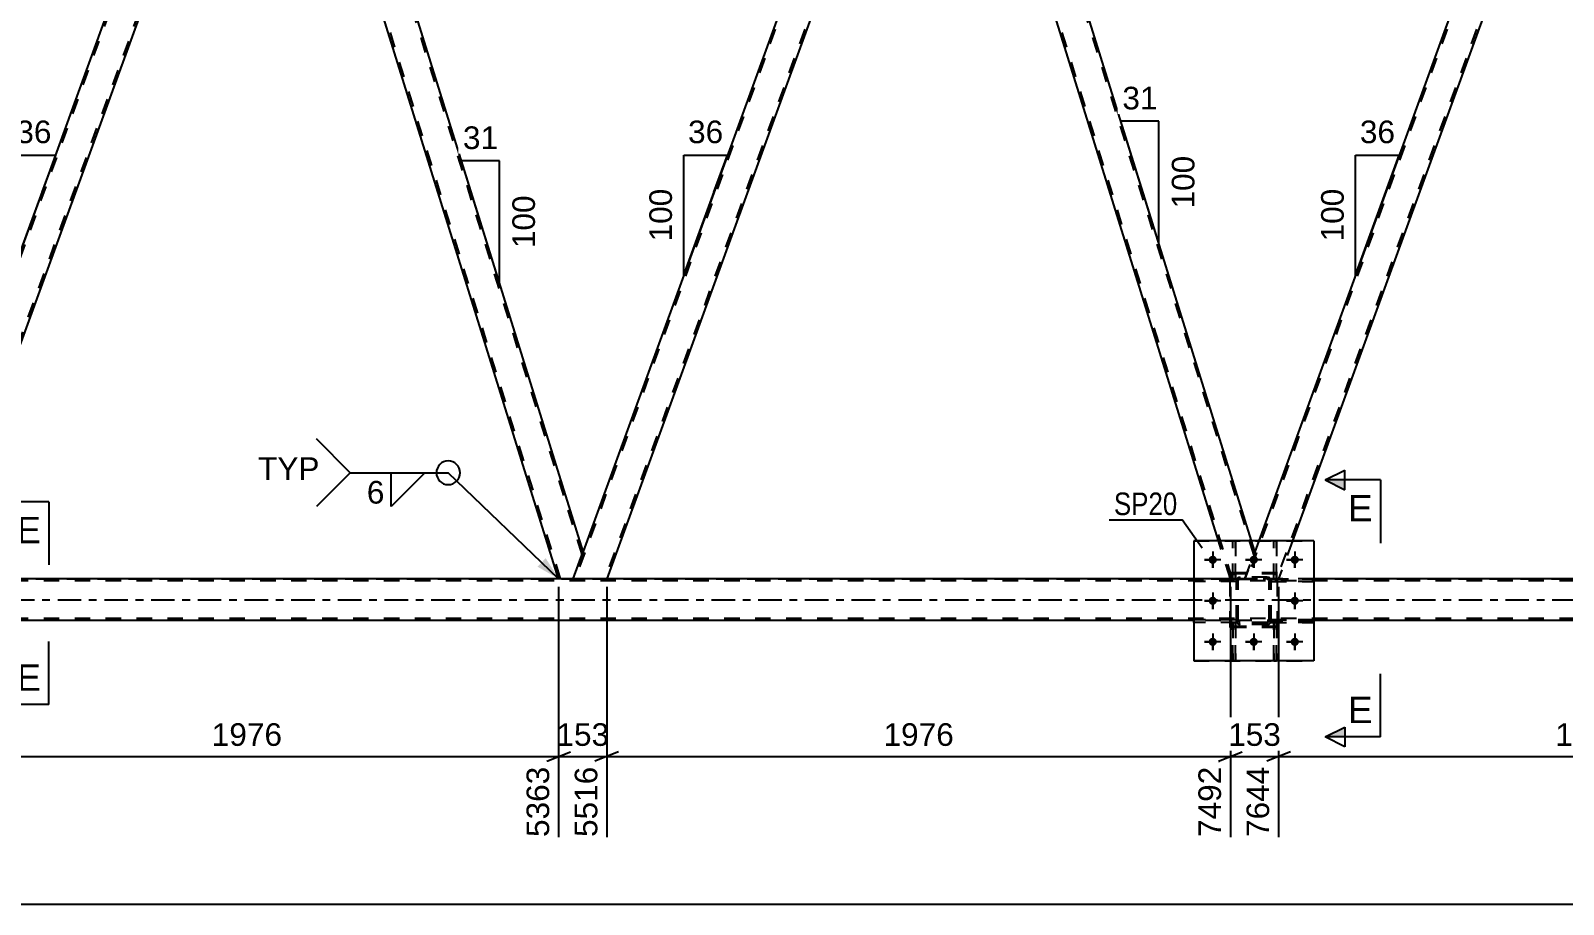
# Model space of a CAD drawing. Header units: millimetres. Extents: x -111 to 730, y -402 to 192.
# Drawn here: x 71.8 to 266, y -164.5 to -53.8 of the extents above; entities that cross this region are included whole.
import ezdxf

# ---------------------------------------------------------------- set-up
doc = ezdxf.new("R2010")
doc.units = ezdxf.units.MM
doc.linetypes.add('DXK_LINE_DOT2', pattern=[3.9198, 1.9599, -1.9599])
doc.linetypes.add('DXK_LINE_DOT3', pattern=[5.9187, 2.979, -0.9799, 0.9799, -0.9799])
doc.styles.add('Arial', font='ARIAL.TTF', dxfattribs={"height": 0.2})
doc.styles.add('Arial Narrow', font='ARIALN.TTF', dxfattribs={"height": 0.2})

# ---------------------------------------------------------------- blocks, each defined once
blk = doc.blocks.new('Part-200059755-5049 - 4566')
at = {"color": 7, "linetype": 'DXK_LINE_DOT2'}
for p, q in [((270.04, -2), (225.92, -123.22)), ((273.78, -2), (229.66, -123.22)), ((274.04, -2), (272.49, -6.25)), ((274, -2), (273.89, -2)), ((274.04, -2), (274, -2)), ((227.42, -118.4), (225.66, -123.22)), ((231.67, -118.4), (229.92, -123.22)), ((229.92, -123.22), (225.66, -123.22))]:
    blk.add_line(p, q, dxfattribs=at)
at = {"color": 2, "linetype": 'Continuous'}
for p, q in [((269.78, -2), (227.42, -118.4)), ((273.53, -2), (269.78, -2)), ((273.53, -2), (274.04, -2)), ((272.49, -6.25), (231.67, -118.4))]:
    blk.add_line(p, q, dxfattribs=at)
blk = doc.blocks.new('Part-200059755-4872 - 4566')
at = {"color": 7, "linetype": 'DXK_LINE_DOT2'}
for p, q in [((224.57, -123.23), (219.17, -123.23)), ((219.17, -123.55), (219.17, -123.23)), ((224.57, -123.55), (219.17, -123.55)), ((223.97, -123.55), (223.97, -123.23)), ((224.57, -123.23), (224.57, -123.55))]:
    blk.add_line(p, q, dxfattribs=at)
blk = doc.blocks.new('Part-200059755-4799 - 4566')
at = {"color": 7, "linetype": 'DXK_LINE_DOT2'}
for p, q in [((224.57, -128.43), (219.17, -128.43)), ((219.17, -128.75), (219.17, -128.43)), ((224.57, -128.75), (219.17, -128.75)), ((223.97, -128.75), (223.97, -128.43)), ((224.57, -128.43), (224.57, -128.75))]:
    blk.add_line(p, q, dxfattribs=at)
blk = doc.blocks.new('Part-200059755-4802 - 4566')
at = {"color": 2, "linetype": 'Continuous'}
for p, q in [((224.12, -118.4), (224.12, -118.39)), ((224.44, -118.39), (224.12, -118.39)), ((224.44, -118.4), (224.44, -118.39))]:
    blk.add_line(p, q, dxfattribs=at)
at = {"color": 7, "linetype": 'DXK_LINE_DOT2'}
for p, q in [((224.12, -123.24), (224.12, -118.4)), ((224.44, -123.24), (224.44, -118.4)), ((224.12, -122.64), (224.44, -122.64)), ((224.44, -123.24), (224.12, -123.24))]:
    blk.add_line(p, q, dxfattribs=at)
blk = doc.blocks.new('Part-200059755-4805 - 4566')
at = {"color": 2, "linetype": 'Continuous'}
for p, q in [((229.32, -118.4), (229.32, -118.39)), ((229.64, -118.39), (229.32, -118.39)), ((229.64, -118.4), (229.64, -118.39))]:
    blk.add_line(p, q, dxfattribs=at)
at = {"color": 7, "linetype": 'DXK_LINE_DOT2'}
for p, q in [((229.32, -123.24), (229.32, -118.4)), ((229.64, -123.24), (229.64, -118.4)), ((229.32, -122.64), (229.64, -122.64)), ((229.64, -123.24), (229.32, -123.24))]:
    blk.add_line(p, q, dxfattribs=at)
blk = doc.blocks.new('Part-200059755-4808 - 4566')
at = {"color": 7, "linetype": 'DXK_LINE_DOT2'}
for p, q in [((224.44, -128.76), (224.12, -128.76)), ((224.12, -128.76), (224.12, -133.59)), ((224.12, -129.36), (224.44, -129.36)), ((224.44, -133.59), (224.44, -128.76)), ((224.12, -133.59), (224.44, -133.59))]:
    blk.add_line(p, q, dxfattribs=at)
blk = doc.blocks.new('Part-200059755-4811 - 4566')
at = {"color": 7, "linetype": 'DXK_LINE_DOT2'}
for p, q in [((229.64, -128.76), (229.32, -128.76)), ((229.32, -128.76), (229.32, -133.59)), ((229.32, -129.36), (229.64, -129.36)), ((229.64, -133.59), (229.64, -128.76)), ((229.32, -133.59), (229.64, -133.59))]:
    blk.add_line(p, q, dxfattribs=at)
blk = doc.blocks.new('Part-200059755-4814 - 4566')
at = {"color": 7, "linetype": 'DXK_LINE_DOT2'}
for p, q in [((234.37, -123.23), (228.97, -123.23)), ((228.97, -123.23), (228.97, -123.55)), ((228.97, -123.55), (234.37, -123.55)), ((229.57, -123.55), (229.57, -123.23)), ((234.37, -123.55), (234.37, -123.23))]:
    blk.add_line(p, q, dxfattribs=at)
blk = doc.blocks.new('Part-200059755-4843 - 4566')
at = {"color": 7, "linetype": 'DXK_LINE_DOT2'}
for p, q in [((234.37, -128.43), (228.97, -128.43)), ((228.97, -128.43), (228.97, -128.75)), ((228.97, -128.75), (234.37, -128.75)), ((229.57, -128.75), (229.57, -128.43)), ((234.37, -128.75), (234.37, -128.43))]:
    blk.add_line(p, q, dxfattribs=at)
blk = doc.blocks.new('Part-200059755-4846 - 4566')
at = {"color": 7, "linetype": 'DXK_LINE_DOT2'}
for p, q in [((224.57, -123.23), (219.17, -123.23)), ((219.17, -123.23), (219.17, -123.55)), ((224.57, -123.55), (219.17, -123.55)), ((223.97, -123.55), (223.97, -123.23)), ((224.57, -123.55), (224.57, -123.23))]:
    blk.add_line(p, q, dxfattribs=at)
blk = doc.blocks.new('Part-200059755-4847 - 4566')
at = {"color": 7, "linetype": 'DXK_LINE_DOT2'}
for p, q in [((224.57, -128.43), (219.17, -128.43)), ((219.17, -128.43), (219.17, -128.75)), ((224.57, -128.75), (219.17, -128.75)), ((223.97, -128.75), (223.97, -128.43)), ((224.57, -128.75), (224.57, -128.43))]:
    blk.add_line(p, q, dxfattribs=at)
blk = doc.blocks.new('Part-200059755-4850 - 4566')
at = {"color": 7, "linetype": 'DXK_LINE_DOT2'}
for p, q in [((224.12, -123.24), (224.12, -118.39)), ((224.12, -118.39), (224.44, -118.39)), ((224.44, -118.39), (224.44, -123.24)), ((224.12, -122.64), (224.44, -122.64)), ((224.12, -123.2), (224.12, -123.24)), ((224.44, -123.24), (224.12, -123.24))]:
    blk.add_line(p, q, dxfattribs=at)
blk = doc.blocks.new('Part-200059755-4853 - 4566')
at = {"color": 7, "linetype": 'DXK_LINE_DOT2'}
for p, q in [((228.97, -123.55), (228.97, -123.23)), ((228.97, -123.23), (234.37, -123.23)), ((234.37, -123.55), (228.97, -123.55)), ((229.57, -123.55), (229.57, -123.23)), ((234.37, -123.23), (234.37, -123.55))]:
    blk.add_line(p, q, dxfattribs=at)
blk = doc.blocks.new('Part-200059755-4856 - 4566')
at = {"color": 7, "linetype": 'DXK_LINE_DOT2'}
for p, q in [((229.32, -123.24), (229.32, -118.39)), ((229.32, -118.39), (229.64, -118.39)), ((229.64, -118.39), (229.64, -123.24)), ((229.32, -122.64), (229.64, -122.64)), ((229.64, -123.24), (229.32, -123.24))]:
    blk.add_line(p, q, dxfattribs=at)
blk = doc.blocks.new('Bolt-200059755-4861 - 4566')
at = {"linetype": 'Continuous'}
for points in [[(222.09, -120.8, -1), (221.05, -120.8, -1)], [(227.29, -120.8, -1), (226.25, -120.8, -1)], [(232.49, -120.8, -1), (231.45, -120.8, -1)], [(222.09, -126, -1), (221.05, -126, -1)], [(232.49, -126, -1), (231.45, -126, -1)], [(222.09, -131.2, -1), (221.05, -131.2, -1)], [(227.29, -131.2, -1), (226.25, -131.2, -1)], [(232.49, -131.2, -1), (231.45, -131.2, -1)]]:
    blk.add_hatch(color=1, dxfattribs=at).paths.add_polyline_path(points)
at = {"color": 1, "linetype": 'Continuous'}
for p, q in [((221.57, -119.76), (221.57, -121.84)), ((226.77, -119.76), (226.77, -121.84)), ((231.97, -119.76), (231.97, -121.84)), ((222.61, -120.8), (220.53, -120.8)), ((227.81, -120.8), (225.73, -120.8)), ((233.01, -120.8), (230.93, -120.8)), ((222.61, -126), (220.53, -126)), ((221.57, -124.96), (221.57, -127.04)), ((233.01, -126), (230.93, -126)), ((231.97, -124.96), (231.97, -127.04)), ((222.61, -131.2), (220.53, -131.2)), ((221.57, -130.16), (221.57, -132.24)), ((227.81, -131.2), (225.73, -131.2)), ((226.77, -130.16), (226.77, -132.24)), ((233.01, -131.2), (230.93, -131.2)), ((231.97, -130.16), (231.97, -132.24))]:
    blk.add_line(p, q, dxfattribs=at)
blk = doc.blocks.new('Bolt-200059755-4862 - 4566')
at = {"color": 1, "linetype": 'Continuous'}
for p, q in [((221.57, -119.76), (221.57, -120.45)), ((226.77, -119.76), (226.77, -120.45)), ((231.97, -119.76), (231.97, -120.45)), ((220.53, -120.8), (221.22, -120.8)), ((221.57, -121.84), (221.57, -121.14)), ((222.61, -120.8), (221.91, -120.8)), ((225.73, -120.8), (226.42, -120.8)), ((226.77, -121.84), (226.77, -121.14)), ((227.81, -120.8), (227.11, -120.8)), ((230.93, -120.8), (231.62, -120.8)), ((231.97, -121.84), (231.97, -121.14)), ((233.01, -120.8), (232.31, -120.8)), ((220.53, -126), (221.22, -126)), ((221.57, -124.96), (221.57, -125.65)), ((222.61, -126), (221.91, -126)), ((230.93, -126), (231.62, -126)), ((231.97, -124.96), (231.97, -125.65)), ((233.01, -126), (232.31, -126)), ((221.57, -127.04), (221.57, -126.34)), ((231.97, -127.04), (231.97, -126.34)), ((220.53, -131.2), (221.22, -131.2)), ((221.57, -130.16), (221.57, -130.85)), ((221.57, -132.24), (221.57, -131.54)), ((222.61, -131.2), (221.91, -131.2)), ((225.73, -131.2), (226.42, -131.2)), ((226.77, -130.16), (226.77, -130.85)), ((226.77, -132.24), (226.77, -131.54)), ((227.81, -131.2), (227.11, -131.2)), ((230.93, -131.2), (231.62, -131.2)), ((231.97, -130.16), (231.97, -130.85)), ((231.97, -132.24), (231.97, -131.54)), ((233.01, -131.2), (232.31, -131.2))]:
    blk.add_line(p, q, dxfattribs=at)
blk = doc.blocks.new('Part-200059755-4869 - 4566')
at = {"color": 7, "linetype": 'DXK_LINE_DOT2'}
for p, q in [((228.97, -128.75), (228.97, -128.43)), ((228.97, -128.43), (234.37, -128.43)), ((234.37, -128.75), (228.97, -128.75)), ((229.57, -128.75), (229.57, -128.43)), ((234.37, -128.43), (234.37, -128.75))]:
    blk.add_line(p, q, dxfattribs=at)
blk = doc.blocks.new('Part-200059755-4935 - 4566')
at = {"color": 7, "linetype": 'DXK_LINE_DOT2'}
for p, q in [((635.92, -123.46), (-43.18, -123.46)), ((48.9, -123.22), (635.92, -123.22)), ((234.37, -123.22), (219.17, -123.22)), ((635.92, -128.26), (-43.18, -128.26)), ((234.37, -128.5), (219.17, -128.5))]:
    blk.add_line(p, q, dxfattribs=at)
at = {"color": 2, "linetype": 'Continuous'}
for p, q in [((219.17, -123.22), (64.1, -123.22)), ((474.58, -123.22), (234.37, -123.22)), ((219.17, -128.5), (64.1, -128.5)), ((474.58, -128.5), (234.37, -128.5))]:
    blk.add_line(p, q, dxfattribs=at)
at = {"color": 7, "linetype": 'DXK_LINE_DOT3'}
blk.add_line((-43.18, -125.86), (635.92, -125.86), dxfattribs=at)
blk = doc.blocks.new('Part-200059755-4965 - 4566')
at = {"color": 2, "linetype": 'Continuous'}
for p, q in [((234.37, -118.4), (219.17, -118.4)), ((219.17, -118.4), (219.17, -133.6)), ((234.37, -118.4), (234.37, -133.6)), ((234.37, -133.6), (219.17, -133.6))]:
    blk.add_line(p, q, dxfattribs=at)
blk = doc.blocks.new('Part-200059755-4966 - 4566')
at = {"color": 7, "linetype": 'DXK_LINE_DOT2'}
for p, q in [((219.17, -118.4), (234.37, -118.4)), ((219.17, -118.4), (219.17, -133.6)), ((234.37, -118.4), (234.37, -133.6)), ((219.17, -133.6), (234.37, -133.6))]:
    blk.add_line(p, q, dxfattribs=at)
blk = doc.blocks.new('Part-200059755-4967 - 4566')
at = {"color": 7, "linetype": 'DXK_LINE_DOT2'}
for p, q in [((224.57, -123.48), (224.6, -123.29)), ((224.6, -123.29), (224.57, -123.48)), ((224.57, -128.52), (224.57, -123.48)), ((224.81, -123.48), (224.82, -123.38)), ((224.81, -128.52), (224.81, -123.48)), ((224.82, -123.38), (224.88, -123.31)), ((224.86, -123.03), (225.05, -123)), ((225.05, -123), (224.86, -123.03)), ((224.88, -123.31), (224.95, -123.25)), ((224.95, -123.25), (225.05, -123.24)), ((228.49, -123), (225.05, -123)), ((225.05, -123.24), (228.49, -123.24)), ((228.49, -123), (228.67, -123.03)), ((228.67, -123.03), (228.49, -123)), ((228.49, -123.24), (228.58, -123.25)), ((228.58, -123.25), (228.66, -123.31)), ((228.66, -123.31), (228.71, -123.38)), ((228.71, -123.38), (228.73, -123.48)), ((228.73, -128.52), (228.73, -123.48)), ((228.93, -123.29), (228.97, -123.48)), ((228.97, -123.48), (228.93, -123.29)), ((228.97, -128.52), (228.97, -123.48)), ((224.6, -128.7), (224.57, -128.52)), ((224.57, -128.52), (224.6, -128.7)), ((224.82, -128.61), (224.81, -128.52)), ((224.88, -128.69), (224.82, -128.61)), ((225.05, -129), (224.86, -128.96)), ((224.86, -128.96), (225.05, -129)), ((224.95, -128.74), (224.88, -128.69)), ((225.05, -128.76), (224.95, -128.74)), ((228.49, -128.76), (225.05, -128.76)), ((228.49, -129), (225.05, -129)), ((228.58, -128.74), (228.49, -128.76)), ((228.67, -128.96), (228.49, -129)), ((228.49, -129), (228.67, -128.96)), ((228.66, -128.69), (228.58, -128.74)), ((228.71, -128.61), (228.66, -128.69)), ((228.73, -128.52), (228.71, -128.61)), ((228.97, -128.52), (228.93, -128.7)), ((228.93, -128.7), (228.97, -128.52))]:
    blk.add_line(p, q, dxfattribs=at)
at = {"color": 7, "linetype": 'DXK_LINE_DOT3'}
blk.add_line((226.77, -126), (226.77, -126), dxfattribs=at)
at = {"color": 7, "linetype": 'DXK_LINE_DOT2'}
for centre, start, end in [((225.05, -123.48), 112.5, 157.5), ((225.05, -123.48), 112.5, 157.5), ((228.49, -123.48), 22.5, 67.5), ((228.49, -123.48), 22.5, 67.5), ((225.05, -128.52), 202.5, 247.5), ((225.05, -128.52), 202.5, 247.5), ((228.49, -128.52), 292.5, 337.5), ((228.49, -128.52), 292.5, 337.5)]:
    blk.add_arc(centre, 0.48, start, end, dxfattribs=at)
blk = doc.blocks.new('Part-200059755-4968 - 4566')
at = {"color": 7, "linetype": 'DXK_LINE_DOT2'}
for p, q in [((229.77, -122.59), (223.77, -122.59)), ((223.77, -129.39), (223.77, -122.59)), ((229.77, -129.39), (229.77, -122.59)), ((229.77, -129.39), (223.77, -129.39))]:
    blk.add_line(p, q, dxfattribs=at)
blk = doc.blocks.new('Part-200059755-4969 - 4566')
at = {"color": 7, "linetype": 'DXK_LINE_DOT2'}
for p, q in [((229.77, -122.46), (223.77, -122.46)), ((223.77, -122.46), (224.08, -122.46)), ((223.77, -129.26), (223.77, -122.46)), ((229.77, -129.26), (229.77, -122.46)), ((229.77, -129.26), (223.77, -129.26))]:
    blk.add_line(p, q, dxfattribs=at)
blk = doc.blocks.new('Part-200059755-4980 - 4566')
at = {"color": 7, "linetype": 'DXK_LINE_DOT2'}
for p, q in [((224.12, -133.59), (224.12, -128.76)), ((224.12, -128.76), (224.44, -128.76)), ((224.12, -129.36), (224.44, -129.36)), ((224.44, -128.76), (224.44, -133.59)), ((224.44, -133.59), (224.12, -133.59))]:
    blk.add_line(p, q, dxfattribs=at)
blk = doc.blocks.new('Part-200059755-4981 - 4566')
at = {"color": 7, "linetype": 'DXK_LINE_DOT2'}
for p, q in [((229.32, -133.59), (229.32, -128.76)), ((229.32, -128.76), (229.64, -128.76)), ((229.32, -129.36), (229.64, -129.36)), ((229.64, -128.76), (229.64, -133.59)), ((229.64, -133.59), (229.32, -133.59))]:
    blk.add_line(p, q, dxfattribs=at)
blk = doc.blocks.new('Part-200059755-4991 - 4566')
at = {"color": 7, "linetype": 'DXK_LINE_DOT2'}
for p, q in [((55.65, -123.22), (99.77, -2)), ((59.39, -123.22), (103.51, -2)), ((99.37, -2.4), (99.51, -2)), ((103.77, -2), (99.51, -2)), ((102.22, -6.25), (103.77, -2)), ((55.39, -123.22), (57.15, -118.4)), ((61.4, -118.4), (59.65, -123.22)), ((59.65, -123.22), (55.39, -123.22))]:
    blk.add_line(p, q, dxfattribs=at)
at = {"color": 2, "linetype": 'Continuous'}
for p, q in [((57.15, -118.4), (99.37, -2.4)), ((61.4, -118.4), (102.22, -6.25))]:
    blk.add_line(p, q, dxfattribs=at)
blk = doc.blocks.new('Part-200059755-5009 - 4566')
at = {"color": 7, "linetype": 'DXK_LINE_DOT2'}
for p, q in [((224.57, -123.48), (224.6, -123.29)), ((224.6, -123.29), (224.57, -123.48)), ((224.57, -128.52), (224.57, -123.48)), ((224.81, -123.48), (224.82, -123.38)), ((224.81, -128.52), (224.81, -123.48)), ((224.82, -123.38), (224.88, -123.31)), ((224.86, -123.03), (225.05, -123)), ((225.05, -123), (224.86, -123.03)), ((224.88, -123.31), (224.95, -123.25)), ((224.95, -123.25), (225.05, -123.24)), ((228.49, -123), (225.05, -123)), ((225.05, -123.24), (228.49, -123.24)), ((228.49, -123), (228.67, -123.03)), ((228.67, -123.03), (228.49, -123)), ((228.49, -123.24), (228.58, -123.25)), ((228.58, -123.25), (228.66, -123.31)), ((228.66, -123.31), (228.71, -123.38)), ((228.71, -123.38), (228.73, -123.48)), ((228.73, -128.52), (228.73, -123.48)), ((228.93, -123.29), (228.97, -123.48)), ((228.97, -123.48), (228.93, -123.29)), ((228.97, -128.52), (228.97, -123.48)), ((224.6, -128.7), (224.57, -128.52)), ((224.57, -128.52), (224.6, -128.7)), ((224.82, -128.61), (224.81, -128.52)), ((224.88, -128.69), (224.82, -128.61)), ((225.05, -129), (224.86, -128.96)), ((224.86, -128.96), (225.05, -129)), ((224.95, -128.74), (224.88, -128.69)), ((225.05, -128.76), (224.95, -128.74)), ((228.49, -128.76), (225.05, -128.76)), ((228.49, -129), (225.05, -129)), ((228.58, -128.74), (228.49, -128.76)), ((228.67, -128.96), (228.49, -129)), ((228.49, -129), (228.67, -128.96)), ((228.66, -128.69), (228.58, -128.74)), ((228.71, -128.61), (228.66, -128.69)), ((228.73, -128.52), (228.71, -128.61)), ((228.97, -128.52), (228.93, -128.7)), ((228.93, -128.7), (228.97, -128.52))]:
    blk.add_line(p, q, dxfattribs=at)
at = {"color": 7, "linetype": 'DXK_LINE_DOT3'}
blk.add_line((226.77, -126), (226.77, -126), dxfattribs=at)
at = {"color": 7, "linetype": 'DXK_LINE_DOT2'}
for centre, start, end in [((225.05, -123.48), 112.5, 157.5), ((225.05, -123.48), 112.5, 157.5), ((228.49, -123.48), 22.5, 67.5), ((228.49, -123.48), 22.5, 67.5), ((225.05, -128.52), 202.5, 247.5), ((225.05, -128.52), 202.5, 247.5), ((228.49, -128.52), 292.5, 337.5), ((228.49, -128.52), 292.5, 337.5)]:
    blk.add_arc(centre, 0.48, start, end, dxfattribs=at)
blk = doc.blocks.new('Part-200059755-5054 - 4566')
at = {"color": 2, "linetype": 'Continuous'}
for p, q in [((188.9, -2), (187.36, -6.25)), ((190.22, -2), (188.9, -2)), ((226.5, -118.4), (190.22, -2)), ((222.31, -118.4), (187.36, -6.25))]:
    blk.add_line(p, q, dxfattribs=at)
at = {"color": 7, "linetype": 'DXK_LINE_DOT2'}
for p, q in [((226.79, -120.12), (189.97, -2)), ((224.07, -123.22), (187.49, -5.88)), ((223.82, -123.22), (222.31, -118.4)), ((226.92, -119.75), (226.5, -118.4)), ((225.66, -123.22), (226.92, -119.75)), ((223.82, -123.22), (225.66, -123.22))]:
    blk.add_line(p, q, dxfattribs=at)
blk = doc.blocks.new('Part-200059755-5059 - 4566')
at = {"color": 7, "linetype": 'DXK_LINE_DOT2'}
for p, q in [((184.9, -2), (140.78, -123.22)), ((188.65, -2), (144.53, -123.22)), ((188.9, -2), (187.36, -6.25)), ((188.86, -2), (188.75, -2)), ((188.9, -2), (188.86, -2)), ((141.79, -119.75), (140.53, -123.22)), ((144.78, -123.22), (140.53, -123.22))]:
    blk.add_line(p, q, dxfattribs=at)
at = {"color": 2, "linetype": 'Continuous'}
for p, q in [((184.65, -2), (141.79, -119.75)), ((188.39, -2), (184.65, -2)), ((188.39, -2), (188.9, -2)), ((187.36, -6.25), (144.78, -123.22))]:
    blk.add_line(p, q, dxfattribs=at)
blk = doc.blocks.new('Part-200059755-5064 - 4566')
at = {"color": 2, "linetype": 'Continuous'}
for p, q in [((102.22, -6.25), (103.62, -2.4)), ((141.79, -119.75), (105.13, -2.12)), ((138.68, -123.22), (102.22, -6.25)), ((140.53, -123.22), (141.79, -119.75))]:
    blk.add_line(p, q, dxfattribs=at)
at = {"color": 7, "linetype": 'DXK_LINE_DOT2'}
for p, q in [((103.77, -2), (103.62, -2.4)), ((105.09, -2), (103.77, -2)), ((141.65, -120.12), (104.84, -2)), ((105.13, -2.12), (105.09, -2)), ((138.93, -123.22), (102.36, -5.88)), ((140.53, -123.22), (138.68, -123.22))]:
    blk.add_line(p, q, dxfattribs=at)
blk = doc.blocks.new('StraightDimension-200059755-15589 - 4566')
at = {"color": 7, "linetype": 'Continuous'}
for p, q in [((138.68, -124.22), (138.68, -155.93)), ((144.78, -124.22), (144.78, -155.93)), ((137.18, -146.33), (140.18, -145.13)), ((146.28, -145.13), (143.28, -146.33)), ((138.68, -145.73), (144.78, -145.73))]:
    blk.add_line(p, q, dxfattribs=at)
at = {"color": 0}
blk.add_wipeout([(145.67, -144.98), (145.67, -140.78), (137.8, -140.78), (137.8, -144.98)], dxfattribs=at)
at = {"color": 0, "linetype": 'Continuous'}
blk.add_wipeout([(144.18, -146.43), (139.98, -146.43), (139.98, -156.53), (144.18, -156.53)], dxfattribs=at)
at = {"color": 3, "style": 'Arial'}
blk.add_text('153', height=2.865, dxfattribs=at).set_placement((138.4, -144.38))
at = {"color": 3, "linetype": 'Continuous', "style": 'Arial'}
blk.add_text('5516', height=2.865, rotation=90.0002, dxfattribs=at).set_placement((143.58, -155.93))
blk = doc.blocks.new('AngleDimension-200059755-6350 - 4566')
at = {"color": 7, "linetype": 'Continuous'}
for p, q in [((128.95, -78.57), (126.36, -70.25)), ((131.18, -70.25), (126.36, -70.25)), ((131.18, -85.71), (126.36, -70.25)), ((131.18, -85.71), (131.18, -70.25))]:
    blk.add_line(p, q, dxfattribs=at)
at = {"color": 0}
for points in [[(131.59, -69.35), (131.59, -65.15), (125.95, -65.15), (125.95, -69.35)], [(136.28, -74.04), (132.08, -74.04), (132.08, -81.91), (136.28, -81.91)]]:
    blk.add_wipeout(points, dxfattribs=at)
at = {"color": 3, "style": 'Arial'}
blk.add_text('31', height=2.865, dxfattribs=at).set_placement((126.55, -68.75))
blk.add_text('100', height=2.865, rotation=90.0002, dxfattribs=at).set_placement((135.68, -81.31))
blk = doc.blocks.new('AngleDimension-200059755-6378 - 4566')
at = {"color": 7, "linetype": 'Continuous'}
for p, q in [((212.96, -74.96), (209.93, -65.23)), ((214.75, -65.23), (209.93, -65.23)), ((214.75, -80.69), (209.93, -65.23)), ((214.75, -80.69), (214.75, -65.23))]:
    blk.add_line(p, q, dxfattribs=at)
at = {"color": 0}
for points in [[(215.16, -64.33), (215.16, -60.13), (209.52, -60.13), (209.52, -64.33)], [(219.85, -69.02), (215.65, -69.02), (215.65, -76.89), (219.85, -76.89)]]:
    blk.add_wipeout(points, dxfattribs=at)
at = {"color": 3, "style": 'Arial'}
blk.add_text('31', height=2.865, dxfattribs=at).set_placement((210.12, -63.73))
blk.add_text('100', height=2.865, rotation=90.0002, dxfattribs=at).set_placement((219.25, -76.29))
blk = doc.blocks.new('StraightDimension-200059755-15588 - 4566')
at = {"color": 7, "linetype": 'Continuous'}
for p, q in [((144.78, -124.22), (144.78, -155.93)), ((223.82, -124.22), (223.82, -155.93)), ((146.28, -145.13), (143.28, -146.33)), ((222.32, -146.33), (225.32, -145.13)), ((144.78, -145.73), (223.82, -145.73))]:
    blk.add_line(p, q, dxfattribs=at)
at = {"color": 0}
blk.add_wipeout([(189.35, -144.98), (189.35, -140.78), (179.25, -140.78), (179.25, -144.98)], dxfattribs=at)
at = {"color": 0, "linetype": 'Continuous'}
blk.add_wipeout([(223.22, -146.43), (219.02, -146.43), (219.02, -156.53), (223.22, -156.53)], dxfattribs=at)
at = {"color": 3, "style": 'Arial'}
blk.add_text('1976', height=2.865, dxfattribs=at).set_placement((179.85, -144.38))
at = {"color": 3, "linetype": 'Continuous', "style": 'Arial'}
blk.add_text('7492', height=2.865, rotation=90.0002, dxfattribs=at).set_placement((222.62, -155.93))
blk = doc.blocks.new('StraightDimension-200059755-5127 - 4566')
at = {"color": 7, "linetype": 'Continuous'}
blk.add_line((-57.88, -164.46), (682.14, -164.46), dxfattribs=at)
blk = doc.blocks.new('StraightDimension-200059755-15586 - 4566')
at = {"color": 7, "linetype": 'Continuous'}
for p, q in [((229.92, -124.22), (229.92, -155.93)), ((308.95, -124.22), (308.95, -155.93)), ((231.42, -145.13), (228.42, -146.33)), ((307.45, -146.33), (310.45, -145.13)), ((229.92, -145.73), (308.95, -145.73))]:
    blk.add_line(p, q, dxfattribs=at)
at = {"color": 0}
blk.add_wipeout([(274.48, -144.98), (274.48, -140.78), (264.39, -140.78), (264.39, -144.98)], dxfattribs=at)
at = {"color": 0, "linetype": 'Continuous'}
blk.add_wipeout([(308.35, -146.43), (304.15, -146.43), (304.15, -156.53), (308.35, -156.53)], dxfattribs=at)
at = {"color": 3, "style": 'Arial'}
blk.add_text('1976', height=2.865, dxfattribs=at).set_placement((264.99, -144.38))
at = {"color": 3, "linetype": 'Continuous', "style": 'Arial'}
blk.add_text('9620', height=2.865, rotation=90.0002, dxfattribs=at).set_placement((307.75, -155.93))
blk = doc.blocks.new('StraightDimension-200059755-15587 - 4566')
at = {"color": 7, "linetype": 'Continuous'}
for p, q in [((223.82, -124.22), (223.82, -155.93)), ((229.92, -124.22), (229.92, -155.93)), ((222.32, -146.33), (225.32, -145.13)), ((231.42, -145.13), (228.42, -146.33)), ((223.82, -145.73), (229.92, -145.73))]:
    blk.add_line(p, q, dxfattribs=at)
at = {"color": 0}
blk.add_wipeout([(230.8, -144.98), (230.8, -140.78), (222.93, -140.78), (222.93, -144.98)], dxfattribs=at)
at = {"color": 0, "linetype": 'Continuous'}
blk.add_wipeout([(229.32, -146.43), (225.12, -146.43), (225.12, -156.53), (229.32, -156.53)], dxfattribs=at)
at = {"color": 3, "style": 'Arial'}
blk.add_text('153', height=2.865, dxfattribs=at).set_placement((223.53, -144.38))
at = {"color": 3, "linetype": 'Continuous', "style": 'Arial'}
blk.add_text('7644', height=2.865, rotation=90.0002, dxfattribs=at).set_placement((228.72, -155.93))
blk = doc.blocks.new('StraightDimension-200059755-15590 - 4566')
at = {"color": 7, "linetype": 'Continuous'}
for p, q in [((59.65, -124.22), (59.65, -155.93)), ((138.68, -124.22), (138.68, -155.93)), ((61.15, -145.13), (58.15, -146.33)), ((137.18, -146.33), (140.18, -145.13)), ((59.65, -145.73), (138.68, -145.73))]:
    blk.add_line(p, q, dxfattribs=at)
at = {"color": 0}
blk.add_wipeout([(104.21, -144.98), (104.21, -140.78), (94.12, -140.78), (94.12, -144.98)], dxfattribs=at)
at = {"color": 0, "linetype": 'Continuous'}
blk.add_wipeout([(138.08, -146.43), (133.88, -146.43), (133.88, -156.53), (138.08, -156.53)], dxfattribs=at)
at = {"color": 3, "style": 'Arial'}
blk.add_text('1976', height=2.865, dxfattribs=at).set_placement((94.72, -144.38))
at = {"color": 3, "linetype": 'Continuous', "style": 'Arial'}
blk.add_text('5363', height=2.865, rotation=90.0002, dxfattribs=at).set_placement((137.48, -155.93))
blk = doc.blocks.new('AngleDimension-200059755-15965 - 4566')
at = {"color": 7, "linetype": 'Continuous'}
for p, q in [((69.4, -69.51), (74.94, -69.51)), ((69.4, -84.73), (74.94, -69.51)), ((69.4, -84.73), (69.4, -69.51)), ((73.23, -74.22), (74.94, -69.51))]:
    blk.add_line(p, q, dxfattribs=at)
at = {"color": 0}
for points in [[(74.99, -68.61), (74.99, -64.41), (69.35, -64.41), (69.35, -68.61)], [(68.5, -73.18), (64.3, -73.18), (64.3, -81.06), (68.5, -81.06)]]:
    blk.add_wipeout(points, dxfattribs=at)
at = {"color": 3, "style": 'Arial'}
blk.add_text('36', height=2.865, dxfattribs=at).set_placement((69.95, -68.01))
blk.add_text('100', height=2.865, rotation=90.0002, dxfattribs=at).set_placement((67.9, -80.46))
blk = doc.blocks.new('AngleDimension-200059755-15979 - 4566')
at = {"color": 7, "linetype": 'Continuous'}
for p, q in [((154.54, -69.51), (160.08, -69.51)), ((154.54, -84.73), (160.08, -69.51)), ((154.54, -84.73), (154.54, -69.51)), ((158.36, -74.22), (160.08, -69.51))]:
    blk.add_line(p, q, dxfattribs=at)
at = {"color": 0}
for points in [[(160.13, -68.61), (160.13, -64.41), (154.48, -64.41), (154.48, -68.61)], [(153.64, -73.18), (149.44, -73.18), (149.44, -81.06), (153.64, -81.06)]]:
    blk.add_wipeout(points, dxfattribs=at)
at = {"color": 3, "style": 'Arial'}
blk.add_text('36', height=2.865, dxfattribs=at).set_placement((155.08, -68.01))
blk.add_text('100', height=2.865, rotation=90.0002, dxfattribs=at).set_placement((153.04, -80.46))
blk = doc.blocks.new('AngleDimension-200059755-15993 - 4566')
at = {"color": 7, "linetype": 'Continuous'}
for p, q in [((239.67, -69.51), (245.21, -69.51)), ((239.67, -84.73), (245.21, -69.51)), ((239.67, -84.73), (239.67, -69.51)), ((243.49, -74.22), (245.21, -69.51))]:
    blk.add_line(p, q, dxfattribs=at)
at = {"color": 0}
for points in [[(245.26, -68.61), (245.26, -64.41), (239.62, -64.41), (239.62, -68.61)], [(238.77, -73.18), (234.57, -73.18), (234.57, -81.06), (238.77, -81.06)]]:
    blk.add_wipeout(points, dxfattribs=at)
at = {"color": 3, "style": 'Arial'}
blk.add_text('36', height=2.865, dxfattribs=at).set_placement((240.22, -68.01))
blk.add_text('100', height=2.865, rotation=90.0002, dxfattribs=at).set_placement((238.17, -80.46))
blk = doc.blocks.new('SectionMark-200059755-6525 - 4566')
at = {"color": 6, "linetype": 'Continuous'}
for p, q in [((235.83, -110.68), (238.33, -109.43)), ((242.83, -110.68), (235.83, -110.68)), ((242.83, -110.68), (242.83, -118.68)), ((242.83, -143.25), (242.83, -135.25)), ((242.83, -143.25), (235.83, -143.25)), ((238.33, -144.5), (235.83, -143.25))]:
    blk.add_line(p, q, dxfattribs=at)
at = {"color": 0, "linetype": 'Continuous'}
for points in [[(241.83, -115.93), (241.83, -112.43), (238.72, -112.43), (238.72, -115.93)], [(241.83, -141.5), (241.83, -138), (238.72, -138), (238.72, -141.5)]]:
    blk.add_wipeout(points, dxfattribs=at)
at = {"linetype": 'Continuous'}
for points in [[(238.33, -110.68), (238.33, -111.93), (235.83, -110.68)], [(238.33, -142), (238.33, -143.25), (235.83, -143.25)]]:
    blk.add_hatch(color=6, dxfattribs=at).paths.add_polyline_path(points)
at = {"color": 6, "linetype": 'Continuous'}
for p, q in [((235.83, -110.68), (238.33, -111.93)), ((238.33, -111.93), (238.33, -109.43)), ((235.83, -143.25), (238.33, -142)), ((238.33, -142), (238.33, -144.5))]:
    blk.add_line(p, q, dxfattribs=at)
at = {"color": 3, "linetype": 'Continuous', "style": 'Arial'}
for p in [(238.72, -115.93), (238.72, -141.5)]:
    blk.add_text('E', height=3.34, dxfattribs=at).set_placement(p)
blk = doc.blocks.new('Mark-200059755-4961 - 4566')
at = {"color": 0}
blk.add_wipeout([(217.09, -115.14), (217.09, -112.14), (209.05, -112.14), (209.05, -115.14)], dxfattribs=at)
blk.add_wipeout([(217.09, -115.14), (217.09, -112.14), (209.05, -112.14), (209.05, -115.14)], dxfattribs=at)
at = {"color": 30, "linetype": 'Continuous'}
for p in [(208.45, -115.74), (220.22, -119.32)]:
    blk.add_line(p, (217.69, -115.74), dxfattribs=at)
at = {"color": 3, "style": 'Arial Narrow'}
blk.add_text('SP20', height=2.863, dxfattribs=at).set_placement((209.05, -115.14))
blk = doc.blocks.new('SectionMark-200059755-6531 - 4566')
at = {"linetype": 'Continuous'}
for points in [[(66.57, -113.45), (66.57, -114.7), (64.07, -113.45)], [(66.57, -137.9), (66.57, -139.15), (64.07, -139.15)]]:
    blk.add_hatch(color=6, dxfattribs=at).paths.add_polyline_path(points)
at = {"color": 6, "linetype": 'Continuous'}
for p, q in [((64.07, -113.45), (66.57, -112.2)), ((66.57, -114.7), (66.57, -112.2)), ((74.07, -113.45), (64.07, -113.45)), ((64.07, -113.45), (66.57, -114.7)), ((74.07, -113.45), (74.07, -121.45)), ((74.07, -139.15), (74.07, -131.15)), ((64.07, -139.15), (66.57, -137.9)), ((66.57, -137.9), (66.57, -140.4)), ((74.07, -139.15), (64.07, -139.15)), ((66.57, -140.4), (64.07, -139.15))]:
    blk.add_line(p, q, dxfattribs=at)
at = {"color": 0, "linetype": 'Continuous'}
for points in [[(73.07, -118.7), (73.07, -115.2), (69.96, -115.2), (69.96, -118.7)], [(73.07, -137.4), (73.07, -133.9), (69.96, -133.9), (69.96, -137.4)]]:
    blk.add_wipeout(points, dxfattribs=at)
at = {"color": 3, "linetype": 'Continuous', "style": 'Arial'}
for p in [(69.96, -118.7), (69.96, -137.4)]:
    blk.add_text('E', height=3.34, dxfattribs=at).set_placement(p)
blk = doc.blocks.new('WeldMark-200059755-18205 - 4566')
at = {"linetype": 'Continuous'}
blk.add_hatch(color=30, dxfattribs=at).paths.add_polyline_path([(137.04, -120.6), (138.68, -123.22), (136, -121.68)])
at = {"color": 3, "linetype": 'Continuous'}
for q in [(107.98, -105.49), (107.98, -114.07)]:
    blk.add_line((112.27, -109.78), q, dxfattribs=at)
at = {"color": 30, "linetype": 'Continuous'}
blk.add_line((138.68, -123.22), (124.69, -109.78), dxfattribs=at)
at = {"color": 3, "linetype": 'Continuous'}
for start, end in [(90, 270), (270, 90)]:
    blk.add_arc((124.69, -109.78), 1.5, start, end, dxfattribs=at)
at = {"color": 0}
blk.add_wipeout([(116.79, -113.88), (116.79, -110.48), (114.17, -110.48), (114.17, -113.88)], dxfattribs=at)
at = {"color": 30, "linetype": 'Continuous'}
blk.add_line((112.27, -109.78), (124.69, -109.78), dxfattribs=at)
at = {"color": 3, "linetype": 'Continuous'}
for p, q in [((117.45, -109.78), (121.73, -109.78)), ((121.73, -109.78), (117.45, -114.07)), ((117.45, -114.07), (117.45, -109.78))]:
    blk.add_line(p, q, dxfattribs=at)
at = {"color": 3, "style": 'Arial'}
blk.add_text('6', height=2.87, dxfattribs=at).set_placement((114.37, -113.68))
at = {"color": 0, "linetype": 'Continuous'}
blk.add_wipeout([(108.37, -110.68), (108.37, -107.68), (100.59, -107.68), (100.59, -110.68)], dxfattribs=at)
blk.add_wipeout([(108.37, -110.68), (108.37, -107.68), (100.59, -107.68), (100.59, -110.68)], dxfattribs=at)
at = {"color": 3, "linetype": 'Continuous', "style": 'Arial'}
blk.add_text('TYP', height=2.865, dxfattribs=at).set_placement((100.59, -110.68))

msp = doc.modelspace()

# ---------------------------------------------------------------- block references
for name in ['Part-200059755-4991 - 4566', 'Part-200059755-5064 - 4566', 'Part-200059755-5059 - 4566', 'Part-200059755-5054 - 4566', 'Part-200059755-5049 - 4566', 'Part-200059755-4965 - 4566', 'Part-200059755-4966 - 4566', 'Part-200059755-4802 - 4566', 'Part-200059755-4850 - 4566', 'Part-200059755-4805 - 4566', 'Part-200059755-4856 - 4566', 'Bolt-200059755-4861 - 4566', 'Bolt-200059755-4862 - 4566', 'Part-200059755-4935 - 4566', 'Part-200059755-4872 - 4566', 'Part-200059755-4846 - 4566', 'Part-200059755-4969 - 4566', 'Part-200059755-4968 - 4566', 'Part-200059755-4967 - 4566', 'Part-200059755-5009 - 4566', 'Part-200059755-4814 - 4566', 'Part-200059755-4853 - 4566', 'Part-200059755-4799 - 4566', 'Part-200059755-4847 - 4566', 'Part-200059755-4808 - 4566', 'Part-200059755-4980 - 4566', 'Part-200059755-4843 - 4566', 'Part-200059755-4869 - 4566', 'Part-200059755-4811 - 4566', 'Part-200059755-4981 - 4566']:
    msp.add_blockref(name, (0, 0))

# ---------------------------------------------------------------- next in the draw order: block references
for name in ['AngleDimension-200059755-6378 - 4566', 'AngleDimension-200059755-6350 - 4566', 'StraightDimension-200059755-15589 - 4566']:
    msp.add_blockref(name, (0, 0))

# ---------------------------------------------------------------- next in the draw order: block references
msp.add_blockref('StraightDimension-200059755-15588 - 4566', (0, 0))

# ---------------------------------------------------------------- next in the draw order: block references
msp.add_blockref('StraightDimension-200059755-5127 - 4566', (0, 0))

# ---------------------------------------------------------------- next in the draw order: block references
for name in ['AngleDimension-200059755-15965 - 4566', 'AngleDimension-200059755-15979 - 4566', 'AngleDimension-200059755-15993 - 4566', 'WeldMark-200059755-18205 - 4566', 'Mark-200059755-4961 - 4566', 'StraightDimension-200059755-15590 - 4566', 'StraightDimension-200059755-15586 - 4566']:
    msp.add_blockref(name, (0, 0))

# ---------------------------------------------------------------- next in the draw order: block references
for name in ['SectionMark-200059755-6525 - 4566', 'SectionMark-200059755-6531 - 4566', 'StraightDimension-200059755-15587 - 4566']:
    msp.add_blockref(name, (0, 0))

doc.saveas('drawing.dxf')
